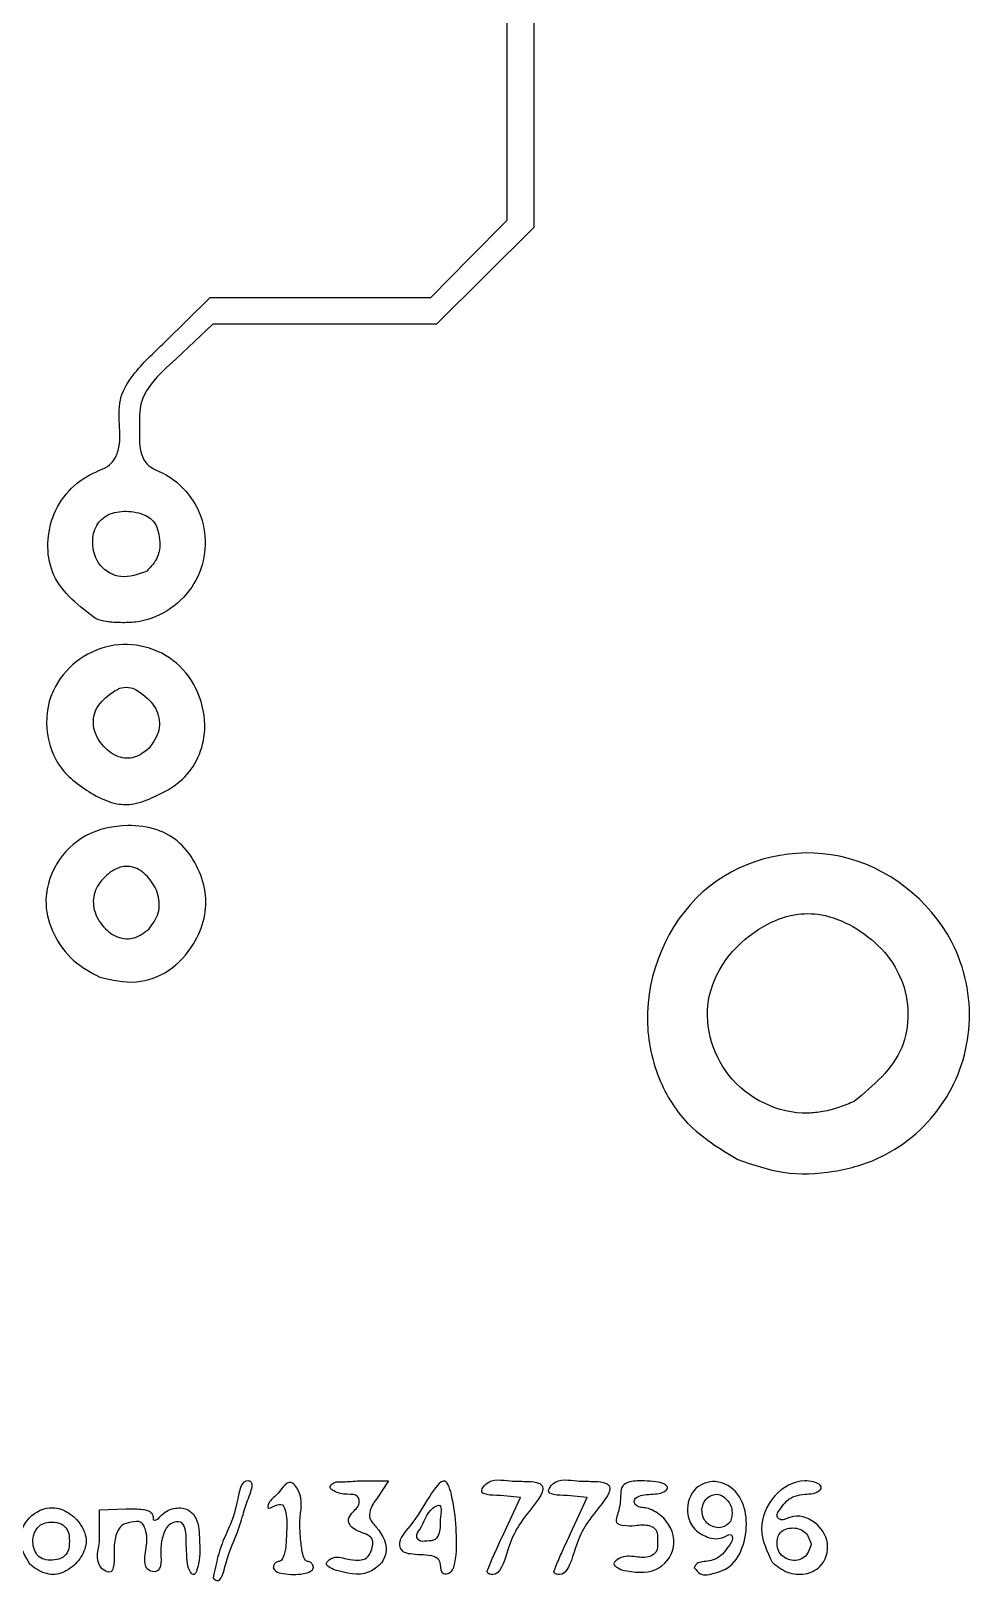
# Model space of a CAD drawing. Extents: x 2 to 350, y 4 to 373.
# Drawn here: x 300.6 to 350.3, y 3.6 to 85.4 of the extents above; entities that cross this region are included whole.
import ezdxf

# ---------------------------------------------------------------- set-up
doc = ezdxf.new("R2010")
doc.units = 0
doc.layers.get('0').update_dxf_attribs({"linetype": 'CONTINUOUS'})

msp = doc.modelspace()

# ---------------------------------------------------------------- linework, layer by layer
at = {"color": 7}
for p, q in [((325.770822, 83.584891), (325.770822, 91.698736)), ((327.181924, 92.048912), (327.181924, 83.564571)), ((325.770822, 75.47102), (325.770822, 83.584891)), ((327.181924, 83.564571), (327.181924, 75.080257)), ((323.753374, 73.432326), (325.770822, 75.47102)), ((327.181924, 75.080257), (324.615995, 72.531446)), ((321.735953, 71.393632), (323.753374, 73.432326)), ((324.615995, 72.531446), (322.050066, 69.982636)), ((307.699807, 69.021828), (310.08992, 71.393632)), ((310.08992, 71.393632), (315.912923, 71.393632)), ((315.912923, 71.393632), (321.735953, 71.393632)), ((310.235203, 69.982636), (308.301628, 68.149946)), ((316.142635, 69.982636), (310.235203, 69.982636)), ((322.050066, 69.982636), (316.142635, 69.982636)), ((306.744, 56.942143), (306.744, 56.942143)), ((304.074989, 54.426115), (304.074989, 54.426009)), ((306.872005, 47.60632), (306.872005, 47.60632)), ((304.074989, 45.077274), (304.074989, 45.077274)), ((306.871979, 38.08132), (306.872005, 38.08132)), ((304.263584, 35.526901), (304.263584, 35.526901)), ((344.090175, 28.972642), (344.090175, 28.972642)), ((337.954858, 25.905169), (337.954858, 25.905169)), ((317.85306, 8.951965), (319.50197, 8.951965)), ((319.50197, 8.951965), (318.904541, 8.040158)), ((304.25136, 7.425161), (305.662489, 7.480485)), ((304.25136, 5.719128), (304.25136, 7.425161)), ((326.466967, 8.070003), (325.413396, 8.180573)), ((325.589768, 6.182889), (326.466967, 8.070003)), ((329.994736, 8.070003), (328.941165, 8.180573)), ((329.117563, 6.182889), (329.994736, 8.070003)), ((322.237735, 6.923484), (322.237735, 6.923484)), ((337.569201, 6.803469), (337.569201, 6.803469)), ((302.66386, 5.776965), (302.66386, 5.776965)), ((304.25136, 5.720027), (304.25136, 5.719128)), ((341.822193, 5.595726), (341.822193, 5.595726)), ((313.423591, 4.365837), (313.423591, 4.365837)), ((316.686777, 4.246721), (316.686777, 4.246721)), ((322.243027, 4.542234), (322.243027, 4.542234)), ((324.712595, 4.154435), (324.712595, 4.154435)), ((328.240364, 4.154435), (328.240364, 4.154435)), ((331.856239, 4.246721), (331.856239, 4.246721)), ((335.648591, 4.365837), (335.648591, 4.365837)), ((339.760216, 4.658201), (339.760216, 4.658201)), ((310.248591, 3.829315), (310.248591, 3.829315))]:
    msp.add_line(p, q, dxfattribs=at)
for points, knots in [([(304.074989, 54.426009), (303.181095, 55.103681), (301.436421, 56.426341), (301.422156, 59.990339), (303.197443, 61.955294), (304.886943, 62.465609), (305.38199, 63.513454), (305.286782, 64.718675), (305.250327, 66.14004), (306.207022, 67.640626), (307.110843, 68.476888), (307.699807, 69.021828)], [0, 0, 0, 0, 3.206044, 6.257456, 9.422388, 10.507125, 11.275903, 12.660784, 14.121498, 15.41114, 17.823502, 17.823502, 17.823502, 17.823502]), ([(308.301628, 68.149946), (307.831941, 67.733425), (307.086297, 67.072184), (306.317255, 65.791622), (306.403091, 64.527005), (306.301784, 63.426132), (306.734488, 62.464114), (308.429901, 61.878295), (310.218039, 59.555539), (309.538565, 55.788725), (307.058821, 54.243839), (305.382167, 54.223876), (304.676948, 54.254023), (304.255293, 54.374568), (304.074989, 54.426115)], [0, 0, 0, 0, 1.883696, 2.990425, 4.315741, 5.574647, 6.300516, 7.260577, 10.711989, 14.072473, 17.560954, 18.352448, 19.103363, 19.664348, 19.664348, 19.664348, 19.664348]), ([(306.744, 56.942143), (306.962508, 57.176221), (307.434845, 57.682214), (307.47334, 58.73915), (307.202501, 59.597776), (306.63734, 59.926216), (306.179476, 60.062976), (305.514369, 60.137582), (304.717891, 60.020987), (304.003154, 59.375723), (303.813841, 58.335377), (304.148477, 57.152423), (305.444774, 56.462652), (306.289136, 56.774272), (306.744, 56.942143)], [0, 0, 0, 0, 0.932017, 2.014685, 3.01566, 3.416085, 3.921131, 4.444365, 5.420668, 6.237343, 7.147415, 8.460303, 9.657178, 11.054912, 11.054912, 11.054912, 11.054912]), ([(304.074989, 45.077274), (303.395681, 45.505719), (302.075028, 46.338666), (301.261592, 48.644605), (301.807196, 51.486071), (304.892041, 53.654078), (308.966054, 52.36437), (310.101683, 49.110891), (309.464988, 46.942465), (308.529656, 45.740846), (307.29387, 45.09954), (306.171836, 44.624262), (305.060886, 44.624543), (304.432647, 44.913035), (304.074989, 45.077274)], [0, 0, 0, 0, 2.349801, 4.568289, 6.854304, 10.641551, 14.264937, 18.057886, 19.546207, 20.932878, 22.488246, 23.670707, 24.554448, 25.722588, 25.722588, 25.722588, 25.722588]), ([(306.872005, 47.60632), (307.089009, 47.91007), (307.51241, 48.502721), (307.361171, 49.683032), (306.662369, 50.374829), (306.005768, 50.83053), (305.318658, 50.831106), (304.678575, 50.378723), (303.964518, 49.733741), (303.858398, 48.594305), (304.397263, 47.693942), (305.180192, 47.086223), (306.155084, 47.032831), (306.624621, 47.40843), (306.872005, 47.60632)], [0, 0, 0, 0, 1.088095, 2.123, 3.232498, 3.964277, 4.450453, 5.182247, 6.255682, 7.224883, 8.332389, 9.275872, 10.104087, 11.026361, 11.026361, 11.026361, 11.026361]), ([(304.263584, 35.526901), (303.779235, 35.790372), (302.775259, 36.336505), (301.781925, 37.734483), (301.239287, 39.556324), (301.808599, 41.587101), (303.47315, 43.195143), (305.504365, 43.623533), (307.261724, 43.416437), (308.584778, 42.655488), (309.422023, 41.442763), (309.913886, 40.063449), (309.852949, 38.59068), (309.205921, 37.110353), (308.021631, 35.783942), (306.148307, 35.094273), (304.90925, 35.378692), (304.263584, 35.526901)], [0, 0, 0, 0, 1.636514, 3.392222, 4.984104, 7.20538, 9.323944, 11.61782, 13.178683, 14.555576, 16.048449, 17.505297, 18.882901, 20.355229, 22.278022, 24.071935, 26.023885, 26.023885, 26.023885, 26.023885]), ([(337.954858, 25.905169), (337.004236, 26.475561), (335.172634, 27.57456), (333.485147, 30.447327), (332.733459, 35.042152), (335.615174, 41.200235), (343.710727, 43.027045), (349.410673, 38.574867), (350.556586, 33.065305), (349.128372, 28.72), (346.152412, 26.087719), (343.012878, 25.175052), (340.379001, 25.066254), (338.741232, 25.633031), (337.954858, 25.905169)], [0, 0, 0, 0, 3.279739, 6.319207, 9.628361, 17.041131, 24.075024, 31.529028, 35.983505, 40.223713, 44.676211, 47.258426, 49.94164, 52.419935, 52.419935, 52.419935, 52.419935]), ([(306.872005, 38.08132), (307.065082, 38.346215), (307.449336, 38.873398), (307.407868, 39.922007), (306.913544, 40.763174), (306.196514, 41.378937), (305.257423, 41.39376), (304.498003, 40.852493), (303.910595, 40.056707), (303.899755, 39.01071), (304.414925, 38.152928), (305.180753, 37.561284), (306.154917, 37.507813), (306.624548, 37.883425), (306.871979, 38.08132)], [0, 0, 0, 0, 0.959932, 1.910423, 2.93438, 3.843894, 4.603662, 5.553167, 6.538201, 7.465706, 8.498605, 9.442102, 10.270318, 11.192576, 11.192576, 11.192576, 11.192576]), ([(344.090175, 28.972642), (345.103846, 29.817459), (347.081767, 31.465905), (347.001796, 35.702194), (344.677652, 38.00999), (342.498611, 38.896211), (340.809768, 38.900334), (338.376307, 37.929582), (335.727064, 34.85721), (336.945338, 29.839125), (340.370806, 28.179479), (342.473355, 28.430008), (343.298564, 28.631986), (343.833201, 28.862058), (344.090175, 28.972642)], [0, 0, 0, 0, 3.787009, 7.389386, 11.165723, 12.932378, 14.352845, 16.103798, 20.71063, 25.03553, 29.681558, 30.47377, 31.379457, 32.217663, 32.217663, 32.217663, 32.217663]), ([(310.248591, 3.829315), (310.369697, 4.413829), (310.661872, 5.824002), (311.491208, 7.081129), (311.700644, 9.095123), (312.284254, 8.907507), (312.334012, 8.709411), (312.254695, 8.417039), (312.06267, 7.902112), (311.807246, 7.117626), (311.44698, 5.889372), (310.976063, 5.054424), (310.671435, 3.495525), (310.315923, 3.776164), (310.248591, 3.829315)], [0, 0, 0, 0, 1.727934, 4.168734, 5.47526, 5.627213, 5.79554, 6.020888, 6.536841, 7.437802, 8.528764, 10.188982, 11.177906, 11.408962, 11.408962, 11.408962, 11.408962]), ([(322.243027, 4.542234), (322.216352, 4.65042), (322.15645, 4.893372), (321.69986, 5.055852), (321.204178, 5.065243), (320.700996, 5.10323), (320.303809, 5.170094), (319.859283, 5.693662), (320.945978, 6.863679), (321.382477, 7.743345), (322.523223, 9.39838), (323.002424, 7.620007), (323.094728, 6.372064), (323.130781, 5.007621), (322.881906, 4.091779), (322.280674, 3.996687), (322.257127, 4.337898), (322.243027, 4.542234)], [0, 0, 0, 0, 0.316623, 0.71104, 1.30194, 1.836952, 2.235326, 2.456293, 3.749956, 5.628796, 6.744984, 7.683571, 9.51878, 11.154257, 11.745207, 12.078193, 12.575302, 12.575302, 12.575302, 12.575302]), ([(325.413396, 8.180573), (324.900145, 8.192915), (324.184156, 8.210132), (324.870547, 9.134146), (325.795679, 8.921928), (326.6727, 8.935986), (327.199761, 8.915211), (328.011252, 8.634264), (326.412264, 6.799902), (325.917594, 5.804147), (325.406048, 3.948185), (324.860015, 4.024967), (324.747392, 4.066579), (324.722876, 4.128477), (324.712595, 4.154435)], [0, 0, 0, 0, 1.025201, 1.430162, 2.73078, 3.530748, 4.104323, 4.338064, 5.898156, 8.387009, 9.757725, 9.898611, 10.01035, 10.09105, 10.09105, 10.09105, 10.09105]), ([(328.941165, 8.180573), (328.427921, 8.192917), (327.711939, 8.210136), (328.398334, 9.134149), (329.32347, 8.921928), (330.200495, 8.935986), (330.727556, 8.915211), (331.539049, 8.634264), (329.940051, 6.799903), (329.445374, 5.804145), (328.933836, 3.948188), (328.387796, 4.024967), (328.275163, 4.066577), (328.250645, 4.128477), (328.240364, 4.154435)], [0, 0, 0, 0, 1.025188, 1.43015, 2.730781, 3.530749, 4.104324, 4.338065, 5.898159, 8.387015, 9.757724, 9.898629, 10.010374, 10.091074, 10.091074, 10.091074, 10.091074]), ([(313.423591, 4.365837), (313.433669, 4.427002), (313.453557, 4.547695), (313.589756, 4.695593), (313.823465, 4.694873), (314.026239, 5.03156), (314.096699, 5.565924), (314.132412, 6.375002), (314.164313, 7.058846), (313.965293, 7.770367), (313.541781, 7.695357), (313.105192, 7.417441), (313.190371, 7.906257), (313.681952, 8.171016), (314.226288, 9.186524), (315.066478, 8.104125), (314.764294, 7.030549), (314.873557, 5.849624), (314.940273, 5.170563), (315.11406, 4.69444), (315.37718, 4.695259), (315.501247, 4.549345), (315.580473, 4.34368), (315.350016, 4.125437), (314.974093, 4.047181), (314.47836, 3.992961), (314.002221, 4.049277), (313.587538, 4.120484), (313.467341, 4.300363), (313.423591, 4.365837)], [0, 0, 0, 0, 0.184166, 0.363403, 0.547552, 0.827282, 1.407636, 2.203145, 3.198159, 3.630344, 4.027349, 4.407627, 4.560748, 5.197049, 6.242288, 6.797359, 8.430871, 9.503336, 10.271611, 10.610017, 10.794165, 10.973403, 11.157569, 11.386932, 11.787714, 12.322988, 12.858262, 13.259044, 13.488407, 13.488407, 13.488407, 13.488407]), ([(316.686777, 4.246721), (316.443871, 4.353647), (316.048911, 4.527506), (316.637997, 5.030447), (317.25276, 4.837874), (317.868304, 4.728643), (318.39946, 4.857328), (318.60452, 5.243464), (318.683923, 5.577456), (318.686404, 5.871551), (318.339401, 6.203498), (317.802467, 6.253226), (317.278738, 6.790472), (317.588974, 7.337085), (318.035438, 7.632771), (317.905632, 8.27202), (317.373701, 8.228301), (316.95251, 8.27776), (316.665102, 8.396179), (316.356483, 8.56179), (316.563787, 8.918376), (317.13649, 8.896118), (317.577315, 8.930475), (317.85306, 8.951965)], [0, 0, 0, 0, 0.582028, 0.946369, 1.756842, 2.416804, 2.840233, 3.278644, 3.625421, 3.898037, 4.094282, 4.987473, 5.504323, 5.966506, 6.633698, 6.986331, 7.552853, 7.930742, 8.278956, 8.549242, 8.756046, 9.265127, 10.115489, 10.115489, 10.115489, 10.115489]), ([(331.856239, 4.246721), (331.623774, 4.350924), (331.2316, 4.526716), (331.85466, 5.041442), (332.509817, 4.951508), (333.201429, 4.867813), (333.746068, 5.215886), (333.686086, 5.77724), (333.746738, 6.341918), (333.189894, 6.688749), (332.547006, 6.594385), (331.998126, 6.564163), (331.471511, 6.711563), (331.573087, 7.110983), (331.681824, 7.443392), (331.748556, 7.858429), (331.764838, 8.269566), (331.801958, 8.740227), (332.36492, 8.963123), (332.951773, 8.961825), (333.581472, 8.917263), (333.990381, 8.849061), (334.308913, 8.614801), (334.083753, 8.362759), (333.770335, 8.276716), (333.354686, 8.245733), (332.943719, 8.218446), (332.620704, 8.12481), (332.431691, 7.906394), (332.537418, 7.691935), (332.729072, 7.565786), (333.005835, 7.543079), (333.34218, 7.473651), (333.699117, 7.270102), (334.355569, 6.765959), (334.876706, 5.443932), (333.615011, 3.947142), (332.473409, 4.141596), (331.856239, 4.246721)], [0, 0, 0, 0, 0.563652, 0.950897, 1.831426, 2.57424, 2.980944, 3.553558, 4.127912, 4.538476, 5.299778, 5.987959, 6.321995, 6.633755, 7.004825, 7.442405, 7.85607, 8.283042, 8.712124, 9.470742, 10.094559, 10.555898, 10.801275, 11.016171, 11.357429, 11.804303, 12.251158, 12.592409, 12.807305, 12.997961, 13.218969, 13.477394, 13.815846, 14.245062, 14.691477, 16.309069, 17.808646, 19.573398, 19.573398, 19.573398, 19.573398]), ([(335.648591, 4.365837), (335.674266, 4.430371), (335.735543, 4.584393), (336.019058, 4.69441), (336.362576, 4.709985), (336.776299, 4.803114), (337.168394, 5.077925), (337.432351, 5.488922), (337.715272, 5.80509), (337.59835, 6.216818), (337.034085, 5.831772), (336.352007, 5.930234), (335.527975, 6.415483), (335.162872, 7.440065), (335.534133, 8.635641), (336.865673, 9.103887), (338.069984, 8.359493), (338.479983, 6.972492), (338.336211, 5.610677), (337.707403, 4.428168), (336.795588, 4.0897), (336.013642, 3.908221), (335.748758, 4.24027), (335.648591, 4.365837)], [0, 0, 0, 0, 0.201501, 0.480922, 0.833399, 1.251344, 1.731293, 2.217041, 2.738211, 2.901505, 3.269363, 4.165974, 5.062507, 5.939232, 7.253662, 8.341865, 9.690736, 10.981351, 12.478137, 13.776637, 14.665757, 15.411407, 15.864851, 15.864851, 15.864851, 15.864851]), ([(337.569201, 6.803469), (337.614817, 7.001188), (337.710655, 7.416591), (337.419967, 7.99135), (336.880746, 8.338653), (336.301138, 8.114528), (336.015729, 7.592224), (336.065784, 6.975098), (336.50124, 6.525031), (337.129722, 6.420648), (337.425306, 6.678125), (337.569201, 6.803469)], [0, 0, 0, 0, 0.593251, 1.246412, 1.801033, 2.351614, 2.884677, 3.496504, 4.07198, 4.650329, 5.198962, 5.198962, 5.198962, 5.198962]), ([(339.760216, 4.658201), (339.486167, 5.235677), (338.93262, 6.402107), (339.709663, 8.273107), (341.03628, 9.029823), (341.890969, 8.919033), (342.203117, 8.832526), (342.408996, 8.598966), (342.202776, 8.366542), (341.890271, 8.274297), (341.457015, 8.249832), (340.97545, 8.188123), (340.510539, 7.92908), (340.254129, 7.541384), (339.911298, 7.154941), (340.249353, 6.801911), (340.965002, 7.246591), (342.088968, 6.893266), (342.873256, 5.707831), (342.490183, 4.414127), (341.490721, 3.972124), (340.520454, 4.052131), (340.016744, 4.453694), (339.760216, 4.658201)], [0, 0, 0, 0, 1.843799, 3.724247, 5.491153, 5.931138, 6.267814, 6.481671, 6.695616, 7.032732, 7.473373, 7.984333, 8.490176, 8.976822, 9.479884, 9.672902, 10.219691, 11.555163, 12.837341, 14.125156, 14.996394, 15.926851, 16.892489, 16.892489, 16.892489, 16.892489]), ([(300.572408, 4.567317), (300.332599, 4.972434), (299.862408, 5.766741), (300.445709, 7.143257), (301.634139, 7.691897), (302.672415, 7.314021), (303.314695, 6.667192), (303.657474, 5.777471), (303.314428, 4.884607), (302.673557, 4.24763), (301.934583, 3.951776), (301.349787, 4.081587), (300.934125, 4.267574), (300.691672, 4.468558), (300.572408, 4.567423)], [0, 0, 0, 0, 1.341659, 2.630575, 3.962211, 4.836447, 5.772976, 6.647194, 7.52143, 8.457964, 9.3322, 9.745217, 10.22321, 10.685969, 10.685969, 10.685969, 10.685969]), ([(305.662489, 7.480485), (305.914613, 7.480965), (306.331687, 7.48176), (306.855208, 7.409937), (307.115767, 7.163301), (307.047604, 6.870009), (307.337194, 6.899744), (307.564833, 7.259985), (308.135641, 7.550351), (308.898545, 7.539408), (309.515963, 6.863562), (309.517806, 5.728138), (309.59048, 4.96622), (309.297295, 3.821375), (308.922196, 4.30174), (308.881373, 4.782543), (308.816785, 5.515435), (308.854388, 6.160053), (308.676688, 6.800887), (308.191548, 6.802418), (307.792422, 6.579514), (307.57333, 6.005031), (307.427465, 5.285838), (307.6055, 4.073004), (306.490375, 4.250131), (306.761597, 5.433831), (306.771995, 6.198028), (306.481316, 6.876468), (305.91214, 6.770333), (305.388791, 6.66926), (305.076895, 6.042532), (304.979969, 5.333052), (305.097743, 3.897736), (304.00223, 4.494191), (304.141275, 5.17836), (304.25136, 5.720027)], [0, 0, 0, 0, 0.761013, 1.258896, 1.536178, 1.755398, 1.886692, 2.222344, 3.0038, 3.698626, 4.346283, 5.531474, 6.763775, 7.401305, 7.666542, 8.198119, 8.923543, 9.81189, 10.248069, 10.634902, 11.05141, 11.576661, 12.351431, 13.543054, 13.885947, 15.123803, 16.062435, 16.497905, 17.020085, 17.548382, 18.062293, 18.897105, 20.129305, 20.504936, 21.932749, 21.932749, 21.932749, 21.932749]), ([(318.904541, 8.040158), (318.755754, 7.841127), (318.521077, 7.527201), (318.470883, 6.897392), (319.12501, 6.312087), (319.699681, 5.087925), (318.340055, 3.798749), (317.291374, 4.0829), (316.686777, 4.246721)], [0, 0, 0, 0, 0.737748, 1.163626, 1.733892, 3.254199, 4.554997, 6.325966, 6.325966, 6.325966, 6.325966]), ([(322.237735, 6.923484), (322.288153, 7.29507), (322.361627, 7.836576), (321.471461, 7.318443), (321.404441, 6.6618), (320.924746, 6.08156), (321.136406, 5.728067), (321.539474, 5.790472), (321.996536, 5.789863), (322.260163, 6.319302), (322.246435, 6.689125), (322.237735, 6.923484)], [0, 0, 0, 0, 0.752781, 1.097016, 2.420667, 2.836708, 3.052497, 3.472841, 3.924161, 4.333478, 5.041613, 5.041613, 5.041613, 5.041613]), ([(302.66386, 5.776965), (302.659986, 5.958562), (302.653159, 6.278555), (302.335679, 6.680788), (301.791393, 6.817087), (301.097581, 6.736962), (300.674259, 6.019313), (300.74746, 5.35427), (301.057827, 4.910441), (301.442721, 4.761573), (301.881869, 4.766249), (302.337311, 4.872036), (302.652641, 5.275722), (302.659798, 5.595494), (302.66386, 5.776965)], [0, 0, 0, 0, 0.532422, 0.938181, 1.427402, 2.166075, 2.845722, 3.68598, 4.034799, 4.417853, 4.862978, 5.352205, 5.75797, 6.290392, 6.290392, 6.290392, 6.290392]), ([(324.712595, 4.154435), (324.751681, 4.264755), (324.879176, 4.624604), (325.185875, 5.295533), (325.442627, 5.859619), (325.589768, 6.182889)], [0, 0, 0, 0, 0.351022, 1.144984, 2.210793, 2.210793, 2.210793, 2.210793]), ([(328.240364, 4.154435), (328.27945, 4.264755), (328.406947, 4.624605), (328.713652, 5.295535), (328.970415, 5.859619), (329.117563, 6.182889)], [0, 0, 0, 0, 0.351022, 1.144987, 2.210804, 2.210804, 2.210804, 2.210804]), ([(341.822193, 5.595726), (341.748783, 5.826315), (341.599374, 6.295625), (340.85793, 6.550396), (340.237933, 6.370967), (340.026296, 5.960324), (340.006259, 5.631322), (340.088262, 5.137537), (340.646413, 4.667008), (341.551019, 4.817509), (341.731857, 5.336478), (341.822193, 5.595726)], [0, 0, 0, 0, 0.689393, 1.403097, 2.114799, 2.395917, 2.733049, 3.090918, 3.867775, 4.640311, 5.41144, 5.41144, 5.41144, 5.41144])]:
    msp.add_open_spline(points, degree=3, knots=knots, dxfattribs=at)

doc.saveas('drawing.dxf')
